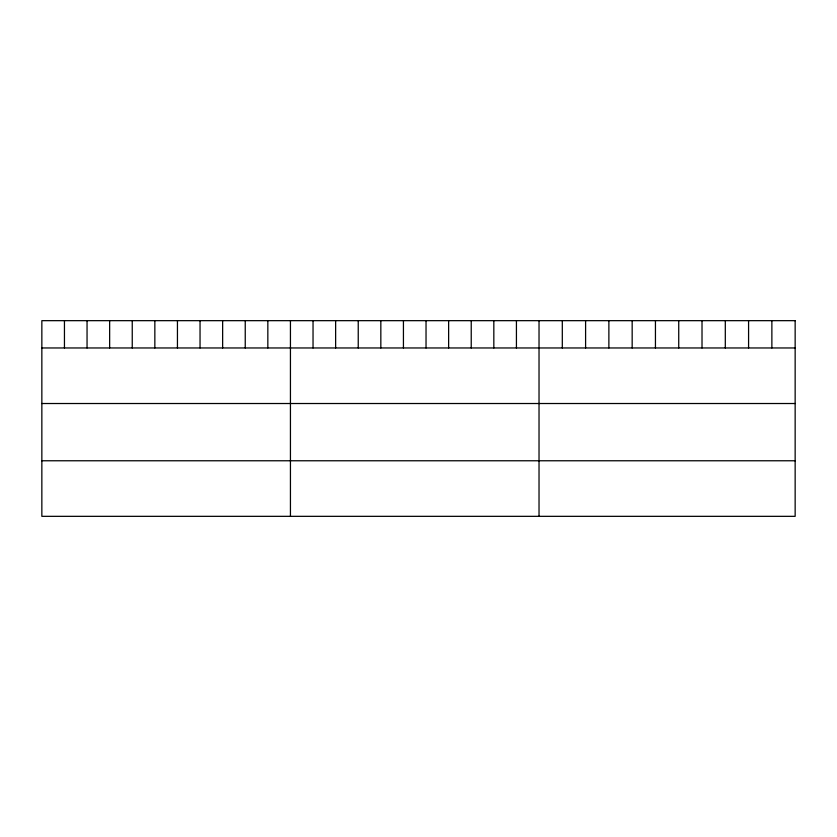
<?xml version="1.0" encoding="UTF-8"?>
<svg xmlns="http://www.w3.org/2000/svg" width="837" height="837" viewBox="0 0 837 837"><rect width="100%" height="100%" fill="white"/><g stroke="black" fill="none" stroke-linecap="round" stroke-linejoin="round"><path stroke-width="1.26" d="M41.85 347.962L795.15 347.962M41.85 403.518L795.15 403.518M41.85 460.768L795.15 460.768M771.871 320.665L771.871 347.962M748.581 320.665L748.581 347.962M725.302 320.665L725.302 347.962M702.013 320.665L702.013 347.962M678.734 320.665L678.734 347.962M655.444 320.665L655.444 347.962M632.165 320.665L632.165 347.962M608.876 320.665L608.876 347.962M585.597 320.665L585.597 347.962M562.307 320.665L562.307 347.962M539.028 320.665L539.028 516.335M516.429 320.665L516.429 347.962M493.83 320.665L493.83 347.962M471.231 320.665L471.231 347.962M448.632 320.665L448.632 347.962M426.033 320.665L426.033 347.962M403.434 320.665L403.434 347.962M380.835 320.665L380.835 347.962M358.236 320.665L358.236 347.962M335.637 320.665L335.637 347.962M313.038 320.665L313.038 347.962M290.439 320.665L290.439 516.335M267.84 320.665L267.84 347.962M245.241 320.665L245.241 347.962M222.642 320.665L222.642 347.962M200.043 320.665L200.043 347.962M177.444 320.665L177.444 347.962M154.845 320.665L154.845 347.962M132.246 320.665L132.246 347.962M109.647 320.665L109.647 347.962M87.048 320.665L87.048 347.962M64.449 320.665L64.449 347.962M795.15 320.665L41.85 320.665L41.85 516.335L795.15 516.335L795.15 320.665"/></g></svg>
